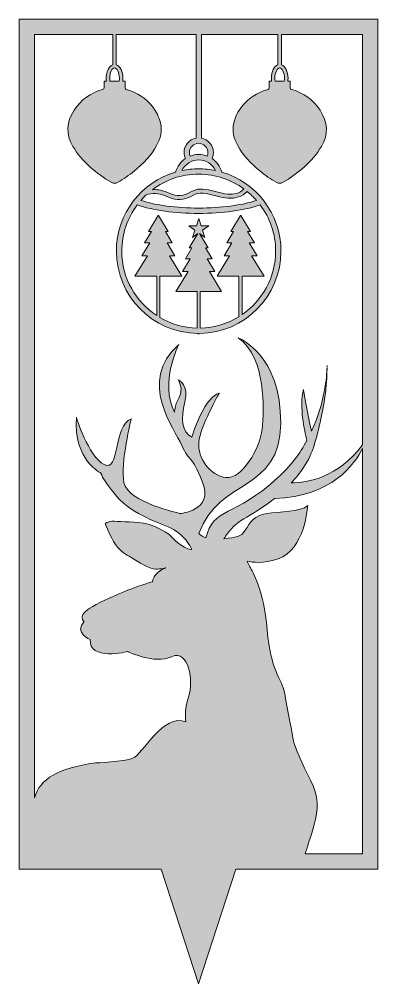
# Model space of a CAD drawing. Header units: centimetres. Extents: x 4.5 to 9.5, y -16.8 to -3.2.
import ezdxf

# ---------------------------------------------------------------- set-up
doc = ezdxf.new("R2010")
doc.units = ezdxf.units.CM
doc.header["$MEASUREMENT"] = 0
doc.layers.add('Layer 1', color=7, linetype='Continuous')

# ---------------------------------------------------------------- blocks, each defined once
blk = doc.blocks.new('block 2')
at = {"layer": 'Layer 1', "true_color": 0x71291b}
h = blk.add_hatch(color=26, dxfattribs=at)
h.dxf.hatch_style = 2
h.paths.add_polyline_path([(8.151, -3.235), (8.101, -3.235), (7.026, -3.235), (6.95, -3.235), (5.83, -3.235), (5.781, -3.235), (4.467, -3.235), (4.467, -15.169), (6.461, -15.169), (6.985, -16.78), (7.509, -15.169), (9.503, -15.169), (9.503, -3.235)])
edge = h.paths.add_edge_path()
edge.add_spline(control_points=[(8.194, -4.064), (8.194, -4.078), (8.193, -4.092), (8.191, -4.106), (8.191, -4.106), (8.062, -4.106), (8.062, -4.106), (8.059, -4.092), (8.058, -4.078), (8.058, -4.064), (8.058, -3.98), (8.094, -3.918), (8.126, -3.918), (8.158, -3.918), (8.194, -3.98), (8.194, -4.064)], knot_values=[0, 0, 0, 0, 1, 1, 1, 2, 2, 2, 3, 3, 3, 4, 4, 4, 5, 5, 5, 5], degree=3, periodic=1)
edge = h.paths.add_edge_path()
edge.add_spline(control_points=[(7.731, -6.555), (7.731, -6.555), (7.808, -6.555), (7.808, -6.555), (7.808, -6.555), (7.699, -6.375), (7.699, -6.375), (7.699, -6.375), (7.77, -6.375), (7.77, -6.375), (7.77, -6.375), (7.674, -6.216), (7.674, -6.216), (7.674, -6.216), (7.714, -6.216), (7.714, -6.216), (7.714, -6.216), (7.578, -5.991), (7.578, -5.991), (7.577, -5.989), (7.577, -5.989), (7.577, -5.989), (7.576, -5.989), (7.576, -5.989), (7.575, -5.991), (7.575, -5.991), (7.439, -6.216), (7.439, -6.216), (7.439, -6.216), (7.479, -6.216), (7.479, -6.216), (7.479, -6.216), (7.383, -6.375), (7.383, -6.375), (7.383, -6.375), (7.454, -6.375), (7.454, -6.375), (7.454, -6.375), (7.345, -6.555), (7.345, -6.555), (7.345, -6.555), (7.422, -6.555), (7.422, -6.555), (7.422, -6.555), (7.247, -6.844), (7.247, -6.844), (7.247, -6.844), (7.553, -6.844), (7.553, -6.844), (7.553, -6.844), (7.553, -7.412), (7.553, -7.412), (7.395, -7.51), (7.209, -7.568), (7.01, -7.572), (7.01, -7.572), (7.01, -7.056), (7.01, -7.056), (7.01, -7.056), (7.308, -7.056), (7.308, -7.056), (7.308, -7.056), (7.138, -6.776), (7.138, -6.776), (7.138, -6.776), (7.213, -6.776), (7.213, -6.776), (7.213, -6.776), (7.107, -6.601), (7.107, -6.601), (7.107, -6.601), (7.176, -6.601), (7.176, -6.601), (7.176, -6.601), (7.082, -6.446), (7.082, -6.446), (7.082, -6.446), (7.121, -6.446), (7.121, -6.446), (7.121, -6.446), (6.999, -6.244), (6.999, -6.244), (6.999, -6.244), (7.075, -6.299), (7.075, -6.299), (7.075, -6.299), (7.041, -6.197), (7.041, -6.197), (7.041, -6.197), (7.128, -6.134), (7.128, -6.134), (7.128, -6.134), (7.021, -6.134), (7.021, -6.134), (7.021, -6.134), (6.988, -6.032), (6.988, -6.032), (6.988, -6.032), (6.955, -6.134), (6.955, -6.134), (6.955, -6.134), (6.848, -6.134), (6.848, -6.134), (6.848, -6.134), (6.934, -6.197), (6.934, -6.197), (6.934, -6.197), (6.901, -6.299), (6.901, -6.299), (6.901, -6.299), (6.977, -6.243), (6.977, -6.243), (6.977, -6.243), (6.854, -6.446), (6.854, -6.446), (6.854, -6.446), (6.893, -6.446), (6.893, -6.446), (6.893, -6.446), (6.8, -6.601), (6.8, -6.601), (6.8, -6.601), (6.869, -6.601), (6.869, -6.601), (6.869, -6.601), (6.762, -6.776), (6.762, -6.776), (6.762, -6.776), (6.838, -6.776), (6.838, -6.776), (6.838, -6.776), (6.667, -7.056), (6.667, -7.056), (6.667, -7.056), (6.966, -7.056), (6.966, -7.056), (6.966, -7.056), (6.966, -7.572), (6.966, -7.572), (6.776, -7.568), (6.598, -7.515), (6.444, -7.425), (6.444, -7.425), (6.444, -6.844), (6.444, -6.844), (6.444, -6.844), (6.751, -6.844), (6.751, -6.844), (6.751, -6.844), (6.576, -6.555), (6.576, -6.555), (6.576, -6.555), (6.653, -6.555), (6.653, -6.555), (6.653, -6.555), (6.544, -6.375), (6.544, -6.375), (6.544, -6.375), (6.615, -6.375), (6.615, -6.375), (6.615, -6.375), (6.519, -6.216), (6.519, -6.216), (6.519, -6.216), (6.559, -6.216), (6.559, -6.216), (6.559, -6.216), (6.422, -5.991), (6.422, -5.991), (6.422, -5.989), (6.422, -5.989), (6.421, -5.989), (6.421, -5.989), (6.421, -5.989), (6.42, -5.991), (6.42, -5.991), (6.284, -6.216), (6.284, -6.216), (6.284, -6.216), (6.324, -6.216), (6.324, -6.216), (6.324, -6.216), (6.228, -6.375), (6.228, -6.375), (6.228, -6.375), (6.299, -6.375), (6.299, -6.375), (6.299, -6.375), (6.189, -6.555), (6.189, -6.555), (6.189, -6.555), (6.267, -6.555), (6.267, -6.555), (6.267, -6.555), (6.092, -6.844), (6.092, -6.844), (6.092, -6.844), (6.398, -6.844), (6.398, -6.844), (6.398, -6.844), (6.398, -7.397), (6.398, -7.397), (6.103, -7.203), (5.907, -6.87), (5.907, -6.491), (5.907, -6.247), (5.988, -6.023), (6.124, -5.842), (6.342, -5.918), (6.654, -5.962), (6.988, -5.962), (7.322, -5.962), (7.634, -5.918), (7.851, -5.842), (7.988, -6.023), (8.069, -6.247), (8.069, -6.491), (8.069, -6.86), (7.883, -7.187), (7.599, -7.382), (7.599, -7.382), (7.599, -6.844), (7.599, -6.844), (7.599, -6.844), (7.906, -6.844), (7.906, -6.844), (7.906, -6.844), (7.731, -6.555), (7.731, -6.555)], knot_values=[0, 0, 0, 0, 1, 1, 1, 2, 2, 2, 3, 3, 3, 4, 4, 4, 5, 5, 5, 6, 6, 6, 7, 7, 7, 8, 8, 8, 9, 9, 9, 10, 10, 10, 11, 11, 11, 12, 12, 12, 13, 13, 13, 14, 14, 14, 15, 15, 15, 16, 16, 16, 17, 17, 17, 18, 18, 18, 19, 19, 19, 20, 20, 20, 21, 21, 21, 22, 22, 22, 23, 23, 23, 24, 24, 24, 25, 25, 25, 26, 26, 26, 27, 27, 27, 28, 28, 28, 29, 29, 29, 30, 30, 30, 31, 31, 31, 32, 32, 32, 33, 33, 33, 34, 34, 34, 35, 35, 35, 36, 36, 36, 37, 37, 37, 38, 38, 38, 39, 39, 39, 40, 40, 40, 41, 41, 41, 42, 42, 42, 43, 43, 43, 44, 44, 44, 45, 45, 45, 46, 46, 46, 47, 47, 47, 48, 48, 48, 49, 49, 49, 50, 50, 50, 51, 51, 51, 52, 52, 52, 53, 53, 53, 54, 54, 54, 55, 55, 55, 56, 56, 56, 57, 57, 57, 58, 58, 58, 59, 59, 59, 60, 60, 60, 61, 61, 61, 62, 62, 62, 63, 63, 63, 64, 64, 64, 65, 65, 65, 66, 66, 66, 67, 67, 67, 68, 68, 68, 69, 69, 69, 70, 70, 70, 71, 71, 71, 72, 72, 72, 73, 73, 73, 74, 74, 74, 75, 75, 75, 76, 76, 76, 76], degree=3, periodic=1)
edge = h.paths.add_edge_path()
edge.add_spline(control_points=[(6.988, -5.886), (6.675, -5.886), (6.383, -5.848), (6.175, -5.779), (6.199, -5.752), (6.225, -5.726), (6.251, -5.701), (6.335, -5.674), (6.426, -5.679), (6.508, -5.712), (6.555, -5.729), (6.6, -5.753), (6.65, -5.762), (6.7, -5.771), (6.752, -5.767), (6.801, -5.754), (6.85, -5.74), (6.892, -5.715), (6.936, -5.693), (6.985, -5.669), (7.039, -5.674), (7.092, -5.682), (7.197, -5.7), (7.297, -5.74), (7.404, -5.747), (7.501, -5.754), (7.602, -5.727), (7.667, -5.652), (7.715, -5.691), (7.76, -5.733), (7.8, -5.779), (7.592, -5.848), (7.3, -5.886), (6.988, -5.886)], knot_values=[0, 0, 0, 0, 1, 1, 1, 2, 2, 2, 3, 3, 3, 4, 4, 4, 5, 5, 5, 6, 6, 6, 7, 7, 7, 8, 8, 8, 9, 9, 9, 10, 10, 10, 11, 11, 11, 11], degree=3, periodic=1)
edge = h.paths.add_edge_path()
edge.add_spline(control_points=[(7.396, -5.69), (7.29, -5.682), (7.19, -5.639), (7.085, -5.625), (7.034, -5.617), (6.982, -5.614), (6.933, -5.633), (6.887, -5.651), (6.846, -5.68), (6.799, -5.695), (6.753, -5.71), (6.703, -5.716), (6.655, -5.705), (6.607, -5.695), (6.563, -5.672), (6.517, -5.654), (6.459, -5.633), (6.398, -5.624), (6.338, -5.628), (6.519, -5.491), (6.744, -5.41), (6.988, -5.41), (7.225, -5.41), (7.445, -5.487), (7.623, -5.618), (7.568, -5.682), (7.476, -5.697), (7.396, -5.69)], knot_values=[0, 0, 0, 0, 1, 1, 1, 2, 2, 2, 3, 3, 3, 4, 4, 4, 5, 5, 5, 6, 6, 6, 7, 7, 7, 8, 8, 8, 9, 9, 9, 9], degree=3, periodic=1)
edge = h.paths.add_edge_path()
edge.add_spline(control_points=[(6.988, -5.335), (6.907, -5.335), (6.829, -5.343), (6.753, -5.359), (6.795, -5.27), (6.886, -5.209), (6.988, -5.209), (7.09, -5.209), (7.181, -5.27), (7.223, -5.359), (7.147, -5.343), (7.068, -5.335), (6.988, -5.335)], knot_values=[0, 0, 0, 0, 1, 1, 1, 2, 2, 2, 3, 3, 3, 4, 4, 4, 4], degree=3, periodic=1)
edge = h.paths.add_edge_path()
edge.add_spline(control_points=[(7.108, -5.157), (7.071, -5.142), (7.03, -5.134), (6.988, -5.134), (6.946, -5.134), (6.905, -5.142), (6.868, -5.157), (6.861, -5.141), (6.857, -5.124), (6.857, -5.107), (6.857, -5.035), (6.916, -4.977), (6.988, -4.977), (7.06, -4.977), (7.118, -5.035), (7.118, -5.107), (7.118, -5.124), (7.114, -5.141), (7.108, -5.157)], knot_values=[0, 0, 0, 0, 1, 1, 1, 2, 2, 2, 3, 3, 3, 4, 4, 4, 5, 5, 5, 6, 6, 6, 6], degree=3, periodic=1)
edge = h.paths.add_edge_path()
edge.add_spline(control_points=[(5.874, -4.064), (5.874, -4.078), (5.872, -4.092), (5.87, -4.106), (5.87, -4.106), (5.741, -4.106), (5.741, -4.106), (5.739, -4.092), (5.737, -4.078), (5.737, -4.064), (5.737, -3.98), (5.773, -3.918), (5.805, -3.918), (5.838, -3.918), (5.874, -3.98), (5.874, -4.064)], knot_values=[0, 0, 0, 0, 1, 1, 1, 2, 2, 2, 3, 3, 3, 4, 4, 4, 5, 5, 5, 5], degree=3, periodic=1)
edge = h.paths.add_edge_path()
edge.add_spline(control_points=[(9.289, -14.955), (9.289, -14.955), (8.485, -14.955), (8.485, -14.955), (8.509, -14.881), (8.56, -14.721), (8.607, -14.557), (8.671, -14.333), (8.675, -14.137), (8.559, -13.92), (8.443, -13.704), (8.337, -13.445), (8.321, -13.368), (8.305, -13.29), (8.239, -12.943), (8.196, -12.708), (8.153, -12.473), (7.995, -12.387), (7.95, -11.81), (7.905, -11.234), (7.742, -10.992), (7.706, -10.925), (7.695, -10.904), (7.685, -10.877), (7.668, -10.845), (7.754, -10.863), (7.883, -10.884), (8.105, -10.811), (8.482, -10.689), (8.519, -10.064), (8.519, -10.064), (8.417, -10.157), (8.124, -10.149), (7.945, -10.176), (7.766, -10.203), (7.71, -10.301), (7.643, -10.411), (7.582, -10.512), (7.511, -10.508), (7.342, -10.532), (7.357, -10.507), (7.374, -10.482), (7.393, -10.456), (7.51, -10.302), (7.647, -10.234), (7.738, -10.183), (7.753, -10.174), (7.889, -10.095), (8.051, -9.965), (8.863, -9.937), (9.182, -9.483), (9.289, -9.262), (9.289, -9.262), (9.289, -14.955), (9.289, -14.955)], knot_values=[0, 0, 0, 0, 1, 1, 1, 2, 2, 2, 3, 3, 3, 4, 4, 4, 5, 5, 5, 6, 6, 6, 7, 7, 7, 8, 8, 8, 9, 9, 9, 10, 10, 10, 11, 11, 11, 12, 12, 12, 13, 13, 13, 14, 14, 14, 15, 15, 15, 16, 16, 16, 17, 17, 17, 18, 18, 18, 18], degree=3, periodic=1)
edge = h.paths.add_edge_path()
edge.add_spline(control_points=[(9.289, -9.212), (8.946, -9.674), (8.516, -9.745), (8.289, -9.746), (8.351, -9.68), (8.411, -9.607), (8.462, -9.529), (8.596, -9.325), (8.638, -9.141), (8.706, -8.845), (8.771, -8.561), (8.789, -8.313), (8.791, -8.131), (8.787, -8.244), (8.762, -8.617), (8.574, -9.022), (8.511, -8.764), (8.459, -8.436), (8.459, -8.436), (8.4, -8.68), (8.473, -9.012), (8.509, -9.151), (8.411, -9.33), (8.279, -9.51), (8.102, -9.672), (7.494, -10.23), (7.184, -10.092), (7.09, -10.52), (7.024, -10.495), (6.991, -10.459), (6.991, -10.459), (7.275, -9.663), (8.134, -9.887), (8.14, -8.91), (8.145, -7.948), (7.56, -7.715), (7.542, -7.708), (7.942, -7.997), (7.905, -8.718), (7.878, -8.99), (7.851, -9.262), (7.594, -9.698), (7.371, -9.672), (7.149, -9.646), (6.969, -9.393), (6.989, -9.175), (7.009, -8.957), (7.277, -8.484), (7.277, -8.484), (7.277, -8.484), (7.177, -8.512), (7.073, -8.68), (6.969, -8.849), (6.891, -9.103), (6.891, -9.103), (6.748, -9.027), (6.735, -8.849), (6.795, -8.61), (6.853, -8.377), (6.709, -8.304), (6.702, -8.3), (6.707, -8.308), (6.778, -8.425), (6.712, -8.547), (6.644, -8.672), (6.649, -8.755), (6.649, -8.755), (6.433, -8.346), (6.708, -7.803), (6.708, -7.803), (6.119, -8.328), (6.648, -8.981), (6.752, -9.221), (6.856, -9.461), (6.876, -9.325), (7.041, -9.734), (7.205, -10.142), (6.724, -10.176), (6.724, -10.176), (6.724, -10.176), (5.989, -10.016), (5.937, -9.744), (5.885, -9.472), (6.041, -8.845), (6.041, -8.845), (5.783, -8.943), (5.883, -9.606), (5.659, -9.489), (5.434, -9.373), (5.27, -8.824), (5.27, -8.824), (5.222, -9.43), (5.618, -9.61), (5.618, -9.61), (5.618, -9.61), (5.6, -9.655), (5.835, -9.933), (6.07, -10.211), (6.448, -10.299), (6.636, -10.401), (6.78, -10.479), (6.86, -10.62), (6.89, -10.682), (6.887, -10.682), (6.884, -10.682), (6.88, -10.682), (6.764, -10.674), (6.603, -10.504), (6.592, -10.488), (6.581, -10.472), (6.489, -10.407), (6.336, -10.345), (6.182, -10.284), (5.962, -10.3), (5.844, -10.287), (5.727, -10.273), (5.675, -10.318), (5.675, -10.318), (5.675, -10.318), (5.72, -10.447), (5.79, -10.57), (5.859, -10.693), (5.948, -10.737), (6.009, -10.777), (6.068, -10.817), (6.267, -10.938), (6.35, -10.953), (6.429, -10.967), (6.517, -10.941), (6.525, -10.938), (6.342, -11.012), (6.338, -11.134), (6.338, -11.134), (6.123, -11.188), (5.571, -11.42), (5.429, -11.525), (5.287, -11.629), (5.378, -11.69), (5.378, -11.69), (5.229, -11.856), (5.464, -11.947), (5.464, -11.947), (5.437, -12.251), (5.992, -12.115), (5.992, -12.115), (5.992, -12.115), (6.364, -12.299), (6.607, -12.187), (6.85, -12.075), (6.918, -12.54), (6.848, -12.742), (6.778, -12.945), (6.807, -13.103), (6.807, -13.103), (6.5, -12.967), (6.187, -13.568), (6.064, -13.613), (5.942, -13.659), (5.536, -13.68), (5.536, -13.68), (5.017, -13.749), (4.755, -13.901), (4.681, -14.169), (4.681, -14.169), (4.681, -3.449), (4.681, -3.449), (4.681, -3.449), (5.781, -3.449), (5.781, -3.449), (5.781, -3.449), (5.781, -3.873), (5.781, -3.873), (5.727, -3.892), (5.688, -3.968), (5.688, -4.064), (5.688, -4.078), (5.689, -4.092), (5.691, -4.106), (5.691, -4.106), (5.658, -4.106), (5.658, -4.106), (5.658, -4.109), (5.658, -4.113), (5.658, -4.118), (5.659, -4.143), (5.657, -4.168), (5.658, -4.193), (5.659, -4.21), (5.654, -4.217), (5.637, -4.222), (5.467, -4.267), (5.335, -4.366), (5.238, -4.513), (5.129, -4.678), (5.117, -4.848), (5.22, -5.021), (5.35, -5.238), (5.547, -5.402), (5.765, -5.527), (5.794, -5.544), (5.82, -5.542), (5.848, -5.526), (5.932, -5.48), (6.01, -5.425), (6.084, -5.364), (6.207, -5.263), (6.319, -5.15), (6.396, -5.008), (6.45, -4.908), (6.479, -4.803), (6.451, -4.689), (6.431, -4.605), (6.391, -4.53), (6.338, -4.462), (6.246, -4.343), (6.127, -4.263), (5.981, -4.224), (5.959, -4.218), (5.95, -4.209), (5.953, -4.187), (5.955, -4.164), (5.952, -4.141), (5.953, -4.119), (5.954, -4.114), (5.953, -4.109), (5.953, -4.106), (5.953, -4.106), (5.92, -4.106), (5.92, -4.106), (5.922, -4.092), (5.923, -4.078), (5.923, -4.064), (5.923, -3.968), (5.883, -3.892), (5.83, -3.873), (5.83, -3.873), (5.83, -3.449), (5.83, -3.449), (5.83, -3.449), (6.95, -3.449), (6.95, -3.449), (6.95, -3.449), (6.95, -4.905), (6.95, -4.905), (6.854, -4.923), (6.782, -5.006), (6.782, -5.107), (6.782, -5.136), (6.788, -5.165), (6.8, -5.192), (6.735, -5.236), (6.686, -5.302), (6.664, -5.381), (6.184, -5.521), (5.831, -5.966), (5.831, -6.491), (5.831, -7.124), (6.342, -7.64), (6.974, -7.647), (6.977, -7.651), (6.982, -7.653), (6.988, -7.653), (6.993, -7.653), (6.998, -7.651), (7.002, -7.647), (7.633, -7.64), (8.144, -7.124), (8.144, -6.491), (8.144, -5.966), (7.792, -5.521), (7.311, -5.381), (7.29, -5.302), (7.241, -5.236), (7.175, -5.192), (7.187, -5.165), (7.194, -5.136), (7.194, -5.107), (7.194, -5.006), (7.121, -4.923), (7.026, -4.905), (7.026, -4.905), (7.026, -3.449), (7.026, -3.449), (7.026, -3.449), (8.101, -3.449), (8.101, -3.449), (8.101, -3.449), (8.101, -3.873), (8.101, -3.873), (8.048, -3.892), (8.009, -3.968), (8.009, -4.064), (8.009, -4.078), (8.01, -4.092), (8.012, -4.106), (8.012, -4.106), (7.979, -4.106), (7.979, -4.106), (7.978, -4.109), (7.978, -4.114), (7.978, -4.119), (7.98, -4.141), (7.977, -4.164), (7.979, -4.187), (7.981, -4.209), (7.972, -4.218), (7.951, -4.224), (7.805, -4.263), (7.686, -4.343), (7.593, -4.462), (7.541, -4.53), (7.501, -4.605), (7.481, -4.689), (7.453, -4.803), (7.482, -4.908), (7.536, -5.008), (7.612, -5.15), (7.724, -5.263), (7.847, -5.364), (7.921, -5.425), (7.999, -5.48), (8.084, -5.526), (8.112, -5.542), (8.138, -5.544), (8.167, -5.527), (8.384, -5.402), (8.582, -5.238), (8.712, -5.021), (8.815, -4.848), (8.802, -4.678), (8.693, -4.513), (8.597, -4.366), (8.465, -4.267), (8.295, -4.222), (8.278, -4.217), (8.272, -4.21), (8.273, -4.193), (8.274, -4.168), (8.272, -4.143), (8.274, -4.118), (8.274, -4.113), (8.274, -4.109), (8.273, -4.106), (8.273, -4.106), (8.241, -4.106), (8.241, -4.106), (8.242, -4.092), (8.243, -4.078), (8.243, -4.064), (8.243, -3.968), (8.204, -3.892), (8.151, -3.873), (8.151, -3.873), (8.151, -3.449), (8.151, -3.449), (8.151, -3.449), (9.289, -3.449), (9.289, -3.449), (9.289, -3.449), (9.289, -9.212), (9.289, -9.212)], knot_values=[0, 0, 0, 0, 1, 1, 1, 2, 2, 2, 3, 3, 3, 4, 4, 4, 5, 5, 5, 6, 6, 6, 7, 7, 7, 8, 8, 8, 9, 9, 9, 10, 10, 10, 11, 11, 11, 12, 12, 12, 13, 13, 13, 14, 14, 14, 15, 15, 15, 16, 16, 16, 17, 17, 17, 18, 18, 18, 19, 19, 19, 20, 20, 20, 21, 21, 21, 22, 22, 22, 23, 23, 23, 24, 24, 24, 25, 25, 25, 26, 26, 26, 27, 27, 27, 28, 28, 28, 29, 29, 29, 30, 30, 30, 31, 31, 31, 32, 32, 32, 33, 33, 33, 34, 34, 34, 35, 35, 35, 36, 36, 36, 37, 37, 37, 38, 38, 38, 39, 39, 39, 40, 40, 40, 41, 41, 41, 42, 42, 42, 43, 43, 43, 44, 44, 44, 45, 45, 45, 46, 46, 46, 47, 47, 47, 48, 48, 48, 49, 49, 49, 50, 50, 50, 51, 51, 51, 52, 52, 52, 53, 53, 53, 54, 54, 54, 55, 55, 55, 56, 56, 56, 57, 57, 57, 58, 58, 58, 59, 59, 59, 60, 60, 60, 61, 61, 61, 62, 62, 62, 63, 63, 63, 64, 64, 64, 65, 65, 65, 66, 66, 66, 67, 67, 67, 68, 68, 68, 69, 69, 69, 70, 70, 70, 71, 71, 71, 72, 72, 72, 73, 73, 73, 74, 74, 74, 75, 75, 75, 76, 76, 76, 77, 77, 77, 78, 78, 78, 79, 79, 79, 80, 80, 80, 81, 81, 81, 82, 82, 82, 83, 83, 83, 84, 84, 84, 85, 85, 85, 86, 86, 86, 87, 87, 87, 88, 88, 88, 89, 89, 89, 90, 90, 90, 91, 91, 91, 92, 92, 92, 93, 93, 93, 94, 94, 94, 95, 95, 95, 96, 96, 96, 97, 97, 97, 98, 98, 98, 99, 99, 99, 100, 100, 100, 101, 101, 101, 102, 102, 102, 103, 103, 103, 104, 104, 104, 105, 105, 105, 106, 106, 106, 107, 107, 107, 108, 108, 108, 109, 109, 109, 110, 110, 110, 111, 111, 111, 112, 112, 112, 113, 113, 113, 114, 114, 114, 115, 115, 115, 116, 116, 116, 117, 117, 117, 118, 118, 118, 119, 119, 119, 120, 120, 120, 120], degree=3, periodic=1)
h = blk.add_hatch(color=26, dxfattribs=at)
h.dxf.hatch_style = 2
edge = h.paths.add_edge_path()
edge.add_spline(control_points=[(8.791, -8.097), (8.791, -8.105), (8.791, -8.113), (8.791, -8.121), (8.792, -8.105), (8.791, -8.097), (8.791, -8.097)], knot_values=[0, 0, 0, 0, 1, 1, 1, 2, 2, 2, 2], degree=3, periodic=1)
at = {"layer": 'Layer 1', "lineweight": 0}
blk.add_lwpolyline([(8.151, -3.235), (8.101, -3.235), (7.026, -3.235), (6.95, -3.235), (5.83, -3.235), (5.781, -3.235), (4.467, -3.235), (4.467, -15.169), (6.461, -15.169), (6.985, -16.78), (7.509, -15.169), (9.503, -15.169), (9.503, -3.235), (8.151, -3.235)], dxfattribs=at)
for points, knots in [([(9.289, -9.212), (8.946, -9.674), (8.516, -9.745), (8.289, -9.746), (8.351, -9.68), (8.411, -9.607), (8.462, -9.529), (8.596, -9.325), (8.638, -9.141), (8.706, -8.845), (8.771, -8.561), (8.789, -8.313), (8.791, -8.131), (8.787, -8.244), (8.762, -8.617), (8.574, -9.022), (8.511, -8.764), (8.459, -8.436), (8.459, -8.436), (8.4, -8.68), (8.473, -9.012), (8.509, -9.151), (8.411, -9.33), (8.279, -9.51), (8.102, -9.672), (7.494, -10.23), (7.184, -10.092), (7.09, -10.52), (7.024, -10.495), (6.991, -10.459), (6.991, -10.459), (7.275, -9.663), (8.134, -9.887), (8.14, -8.91), (8.145, -7.948), (7.56, -7.715), (7.542, -7.708), (7.942, -7.997), (7.905, -8.718), (7.878, -8.99), (7.851, -9.262), (7.594, -9.698), (7.371, -9.672), (7.149, -9.646), (6.969, -9.393), (6.989, -9.175), (7.009, -8.957), (7.277, -8.484), (7.277, -8.484), (7.277, -8.484), (7.177, -8.512), (7.073, -8.68), (6.969, -8.849), (6.891, -9.103), (6.891, -9.103), (6.748, -9.027), (6.735, -8.849), (6.795, -8.61), (6.853, -8.377), (6.709, -8.304), (6.702, -8.3), (6.707, -8.308), (6.778, -8.425), (6.712, -8.547), (6.644, -8.672), (6.649, -8.755), (6.649, -8.755), (6.433, -8.346), (6.708, -7.803), (6.708, -7.803), (6.119, -8.328), (6.648, -8.981), (6.752, -9.221), (6.856, -9.461), (6.876, -9.325), (7.041, -9.734), (7.205, -10.142), (6.724, -10.176), (6.724, -10.176), (6.724, -10.176), (5.989, -10.016), (5.937, -9.744), (5.885, -9.472), (6.041, -8.845), (6.041, -8.845), (5.783, -8.943), (5.883, -9.606), (5.659, -9.489), (5.434, -9.373), (5.27, -8.824), (5.27, -8.824), (5.222, -9.43), (5.618, -9.61), (5.618, -9.61), (5.618, -9.61), (5.6, -9.655), (5.835, -9.933), (6.07, -10.211), (6.448, -10.299), (6.636, -10.401), (6.78, -10.479), (6.86, -10.62), (6.89, -10.682), (6.887, -10.682), (6.884, -10.682), (6.88, -10.682), (6.764, -10.674), (6.603, -10.504), (6.592, -10.488), (6.581, -10.472), (6.489, -10.407), (6.336, -10.345), (6.182, -10.284), (5.962, -10.3), (5.844, -10.287), (5.727, -10.273), (5.675, -10.318), (5.675, -10.318), (5.675, -10.318), (5.72, -10.447), (5.79, -10.57), (5.859, -10.693), (5.948, -10.737), (6.009, -10.777), (6.068, -10.817), (6.267, -10.938), (6.35, -10.953), (6.429, -10.967), (6.517, -10.941), (6.525, -10.938), (6.342, -11.012), (6.338, -11.134), (6.338, -11.134), (6.123, -11.188), (5.571, -11.42), (5.429, -11.525), (5.287, -11.629), (5.378, -11.69), (5.378, -11.69), (5.229, -11.856), (5.464, -11.947), (5.464, -11.947), (5.437, -12.251), (5.992, -12.115), (5.992, -12.115), (5.992, -12.115), (6.364, -12.299), (6.607, -12.187), (6.85, -12.075), (6.918, -12.54), (6.848, -12.742), (6.778, -12.945), (6.807, -13.103), (6.807, -13.103), (6.5, -12.967), (6.187, -13.568), (6.064, -13.613), (5.942, -13.659), (5.536, -13.68), (5.536, -13.68), (5.017, -13.749), (4.755, -13.901), (4.681, -14.169), (4.681, -14.169), (4.681, -3.449), (4.681, -3.449), (4.681, -3.449), (5.781, -3.449), (5.781, -3.449), (5.781, -3.449), (5.781, -3.873), (5.781, -3.873), (5.727, -3.892), (5.688, -3.968), (5.688, -4.064), (5.688, -4.078), (5.689, -4.092), (5.691, -4.106), (5.691, -4.106), (5.658, -4.106), (5.658, -4.106), (5.658, -4.109), (5.658, -4.113), (5.658, -4.118), (5.659, -4.143), (5.657, -4.168), (5.658, -4.193), (5.659, -4.21), (5.654, -4.217), (5.637, -4.222), (5.467, -4.267), (5.335, -4.366), (5.238, -4.513), (5.129, -4.678), (5.117, -4.848), (5.22, -5.021), (5.35, -5.238), (5.547, -5.402), (5.765, -5.527), (5.794, -5.544), (5.82, -5.542), (5.848, -5.526), (5.932, -5.48), (6.01, -5.425), (6.084, -5.364), (6.207, -5.263), (6.319, -5.15), (6.396, -5.008), (6.45, -4.908), (6.479, -4.803), (6.451, -4.689), (6.431, -4.605), (6.391, -4.53), (6.338, -4.462), (6.246, -4.343), (6.127, -4.263), (5.981, -4.224), (5.959, -4.218), (5.95, -4.209), (5.953, -4.187), (5.955, -4.164), (5.952, -4.141), (5.953, -4.119), (5.954, -4.114), (5.953, -4.109), (5.953, -4.106), (5.953, -4.106), (5.92, -4.106), (5.92, -4.106), (5.922, -4.092), (5.923, -4.078), (5.923, -4.064), (5.923, -3.968), (5.883, -3.892), (5.83, -3.873), (5.83, -3.873), (5.83, -3.449), (5.83, -3.449), (5.83, -3.449), (6.95, -3.449), (6.95, -3.449), (6.95, -3.449), (6.95, -4.905), (6.95, -4.905), (6.854, -4.923), (6.782, -5.006), (6.782, -5.107), (6.782, -5.136), (6.788, -5.165), (6.8, -5.192), (6.735, -5.236), (6.686, -5.302), (6.664, -5.381), (6.184, -5.521), (5.831, -5.966), (5.831, -6.491), (5.831, -7.124), (6.342, -7.64), (6.974, -7.647), (6.977, -7.651), (6.982, -7.653), (6.988, -7.653), (6.993, -7.653), (6.998, -7.651), (7.002, -7.647), (7.633, -7.64), (8.144, -7.124), (8.144, -6.491), (8.144, -5.966), (7.792, -5.521), (7.311, -5.381), (7.29, -5.302), (7.241, -5.236), (7.175, -5.192), (7.187, -5.165), (7.194, -5.136), (7.194, -5.107), (7.194, -5.006), (7.121, -4.923), (7.026, -4.905), (7.026, -4.905), (7.026, -3.449), (7.026, -3.449), (7.026, -3.449), (8.101, -3.449), (8.101, -3.449), (8.101, -3.449), (8.101, -3.873), (8.101, -3.873), (8.048, -3.892), (8.009, -3.968), (8.009, -4.064), (8.009, -4.078), (8.01, -4.092), (8.012, -4.106), (8.012, -4.106), (7.979, -4.106), (7.979, -4.106), (7.978, -4.109), (7.978, -4.114), (7.978, -4.119), (7.98, -4.141), (7.977, -4.164), (7.979, -4.187), (7.981, -4.209), (7.972, -4.218), (7.951, -4.224), (7.805, -4.263), (7.686, -4.343), (7.593, -4.462), (7.541, -4.53), (7.501, -4.605), (7.481, -4.689), (7.453, -4.803), (7.482, -4.908), (7.536, -5.008), (7.612, -5.15), (7.724, -5.263), (7.847, -5.364), (7.921, -5.425), (7.999, -5.48), (8.084, -5.526), (8.112, -5.542), (8.138, -5.544), (8.167, -5.527), (8.384, -5.402), (8.582, -5.238), (8.712, -5.021), (8.815, -4.848), (8.802, -4.678), (8.693, -4.513), (8.597, -4.366), (8.465, -4.267), (8.295, -4.222), (8.278, -4.217), (8.272, -4.21), (8.273, -4.193), (8.274, -4.168), (8.272, -4.143), (8.274, -4.118), (8.274, -4.113), (8.274, -4.109), (8.273, -4.106), (8.273, -4.106), (8.241, -4.106), (8.241, -4.106), (8.242, -4.092), (8.243, -4.078), (8.243, -4.064), (8.243, -3.968), (8.204, -3.892), (8.151, -3.873), (8.151, -3.873), (8.151, -3.449), (8.151, -3.449), (8.151, -3.449), (9.289, -3.449), (9.289, -3.449), (9.289, -3.449), (9.289, -9.212), (9.289, -9.212)], [0, 0, 0, 0, 1, 1, 1, 2, 2, 2, 3, 3, 3, 4, 4, 4, 5, 5, 5, 6, 6, 6, 7, 7, 7, 8, 8, 8, 9, 9, 9, 10, 10, 10, 11, 11, 11, 12, 12, 12, 13, 13, 13, 14, 14, 14, 15, 15, 15, 16, 16, 16, 17, 17, 17, 18, 18, 18, 19, 19, 19, 20, 20, 20, 21, 21, 21, 22, 22, 22, 23, 23, 23, 24, 24, 24, 25, 25, 25, 26, 26, 26, 27, 27, 27, 28, 28, 28, 29, 29, 29, 30, 30, 30, 31, 31, 31, 32, 32, 32, 33, 33, 33, 34, 34, 34, 35, 35, 35, 36, 36, 36, 37, 37, 37, 38, 38, 38, 39, 39, 39, 40, 40, 40, 41, 41, 41, 42, 42, 42, 43, 43, 43, 44, 44, 44, 45, 45, 45, 46, 46, 46, 47, 47, 47, 48, 48, 48, 49, 49, 49, 50, 50, 50, 51, 51, 51, 52, 52, 52, 53, 53, 53, 54, 54, 54, 55, 55, 55, 56, 56, 56, 57, 57, 57, 58, 58, 58, 59, 59, 59, 60, 60, 60, 61, 61, 61, 62, 62, 62, 63, 63, 63, 64, 64, 64, 65, 65, 65, 66, 66, 66, 67, 67, 67, 68, 68, 68, 69, 69, 69, 70, 70, 70, 71, 71, 71, 72, 72, 72, 73, 73, 73, 74, 74, 74, 75, 75, 75, 76, 76, 76, 77, 77, 77, 78, 78, 78, 79, 79, 79, 80, 80, 80, 81, 81, 81, 82, 82, 82, 83, 83, 83, 84, 84, 84, 85, 85, 85, 86, 86, 86, 87, 87, 87, 88, 88, 88, 89, 89, 89, 90, 90, 90, 91, 91, 91, 92, 92, 92, 93, 93, 93, 94, 94, 94, 95, 95, 95, 96, 96, 96, 97, 97, 97, 98, 98, 98, 99, 99, 99, 100, 100, 100, 101, 101, 101, 102, 102, 102, 103, 103, 103, 104, 104, 104, 105, 105, 105, 106, 106, 106, 107, 107, 107, 108, 108, 108, 109, 109, 109, 110, 110, 110, 111, 111, 111, 112, 112, 112, 113, 113, 113, 114, 114, 114, 115, 115, 115, 116, 116, 116, 117, 117, 117, 118, 118, 118, 119, 119, 119, 120, 120, 120, 120]), ([(5.874, -4.064), (5.874, -4.078), (5.872, -4.092), (5.87, -4.106), (5.87, -4.106), (5.741, -4.106), (5.741, -4.106), (5.739, -4.092), (5.737, -4.078), (5.737, -4.064), (5.737, -3.98), (5.773, -3.918), (5.805, -3.918), (5.838, -3.918), (5.874, -3.98), (5.874, -4.064)], [0, 0, 0, 0, 1, 1, 1, 2, 2, 2, 3, 3, 3, 4, 4, 4, 5, 5, 5, 5]), ([(8.194, -4.064), (8.194, -4.078), (8.193, -4.092), (8.191, -4.106), (8.191, -4.106), (8.062, -4.106), (8.062, -4.106), (8.059, -4.092), (8.058, -4.078), (8.058, -4.064), (8.058, -3.98), (8.094, -3.918), (8.126, -3.918), (8.158, -3.918), (8.194, -3.98), (8.194, -4.064)], [0, 0, 0, 0, 1, 1, 1, 2, 2, 2, 3, 3, 3, 4, 4, 4, 5, 5, 5, 5]), ([(7.108, -5.157), (7.071, -5.142), (7.03, -5.134), (6.988, -5.134), (6.946, -5.134), (6.905, -5.142), (6.868, -5.157), (6.861, -5.141), (6.857, -5.124), (6.857, -5.107), (6.857, -5.035), (6.916, -4.977), (6.988, -4.977), (7.06, -4.977), (7.118, -5.035), (7.118, -5.107), (7.118, -5.124), (7.114, -5.141), (7.108, -5.157)], [0, 0, 0, 0, 1, 1, 1, 2, 2, 2, 3, 3, 3, 4, 4, 4, 5, 5, 5, 6, 6, 6, 6]), ([(6.988, -5.335), (6.907, -5.335), (6.829, -5.343), (6.753, -5.359), (6.795, -5.27), (6.886, -5.209), (6.988, -5.209), (7.09, -5.209), (7.181, -5.27), (7.223, -5.359), (7.147, -5.343), (7.068, -5.335), (6.988, -5.335)], [0, 0, 0, 0, 1, 1, 1, 2, 2, 2, 3, 3, 3, 4, 4, 4, 4]), ([(7.396, -5.69), (7.29, -5.682), (7.19, -5.639), (7.085, -5.625), (7.034, -5.617), (6.982, -5.614), (6.933, -5.633), (6.887, -5.651), (6.846, -5.68), (6.799, -5.695), (6.753, -5.71), (6.703, -5.716), (6.655, -5.705), (6.607, -5.695), (6.563, -5.672), (6.517, -5.654), (6.459, -5.633), (6.398, -5.624), (6.338, -5.628), (6.519, -5.491), (6.744, -5.41), (6.988, -5.41), (7.225, -5.41), (7.445, -5.487), (7.623, -5.618), (7.568, -5.682), (7.476, -5.697), (7.396, -5.69)], [0, 0, 0, 0, 1, 1, 1, 2, 2, 2, 3, 3, 3, 4, 4, 4, 5, 5, 5, 6, 6, 6, 7, 7, 7, 8, 8, 8, 9, 9, 9, 9]), ([(6.988, -5.886), (6.675, -5.886), (6.383, -5.848), (6.175, -5.779), (6.199, -5.752), (6.225, -5.726), (6.251, -5.701), (6.335, -5.674), (6.426, -5.679), (6.508, -5.712), (6.555, -5.729), (6.6, -5.753), (6.65, -5.762), (6.7, -5.771), (6.752, -5.767), (6.801, -5.754), (6.85, -5.74), (6.892, -5.715), (6.936, -5.693), (6.985, -5.669), (7.039, -5.674), (7.092, -5.682), (7.197, -5.7), (7.297, -5.74), (7.404, -5.747), (7.501, -5.754), (7.602, -5.727), (7.667, -5.652), (7.715, -5.691), (7.76, -5.733), (7.8, -5.779), (7.592, -5.848), (7.3, -5.886), (6.988, -5.886)], [0, 0, 0, 0, 1, 1, 1, 2, 2, 2, 3, 3, 3, 4, 4, 4, 5, 5, 5, 6, 6, 6, 7, 7, 7, 8, 8, 8, 9, 9, 9, 10, 10, 10, 11, 11, 11, 11]), ([(7.731, -6.555), (7.731, -6.555), (7.808, -6.555), (7.808, -6.555), (7.808, -6.555), (7.699, -6.375), (7.699, -6.375), (7.699, -6.375), (7.77, -6.375), (7.77, -6.375), (7.77, -6.375), (7.674, -6.216), (7.674, -6.216), (7.674, -6.216), (7.714, -6.216), (7.714, -6.216), (7.714, -6.216), (7.578, -5.991), (7.578, -5.991), (7.577, -5.989), (7.577, -5.989), (7.577, -5.989), (7.576, -5.989), (7.576, -5.989), (7.575, -5.991), (7.575, -5.991), (7.439, -6.216), (7.439, -6.216), (7.439, -6.216), (7.479, -6.216), (7.479, -6.216), (7.479, -6.216), (7.383, -6.375), (7.383, -6.375), (7.383, -6.375), (7.454, -6.375), (7.454, -6.375), (7.454, -6.375), (7.345, -6.555), (7.345, -6.555), (7.345, -6.555), (7.422, -6.555), (7.422, -6.555), (7.422, -6.555), (7.247, -6.844), (7.247, -6.844), (7.247, -6.844), (7.553, -6.844), (7.553, -6.844), (7.553, -6.844), (7.553, -7.412), (7.553, -7.412), (7.395, -7.51), (7.209, -7.568), (7.01, -7.572), (7.01, -7.572), (7.01, -7.056), (7.01, -7.056), (7.01, -7.056), (7.308, -7.056), (7.308, -7.056), (7.308, -7.056), (7.138, -6.776), (7.138, -6.776), (7.138, -6.776), (7.213, -6.776), (7.213, -6.776), (7.213, -6.776), (7.107, -6.601), (7.107, -6.601), (7.107, -6.601), (7.176, -6.601), (7.176, -6.601), (7.176, -6.601), (7.082, -6.446), (7.082, -6.446), (7.082, -6.446), (7.121, -6.446), (7.121, -6.446), (7.121, -6.446), (6.999, -6.244), (6.999, -6.244), (6.999, -6.244), (7.075, -6.299), (7.075, -6.299), (7.075, -6.299), (7.041, -6.197), (7.041, -6.197), (7.041, -6.197), (7.128, -6.134), (7.128, -6.134), (7.128, -6.134), (7.021, -6.134), (7.021, -6.134), (7.021, -6.134), (6.988, -6.032), (6.988, -6.032), (6.988, -6.032), (6.955, -6.134), (6.955, -6.134), (6.955, -6.134), (6.848, -6.134), (6.848, -6.134), (6.848, -6.134), (6.934, -6.197), (6.934, -6.197), (6.934, -6.197), (6.901, -6.299), (6.901, -6.299), (6.901, -6.299), (6.977, -6.243), (6.977, -6.243), (6.977, -6.243), (6.854, -6.446), (6.854, -6.446), (6.854, -6.446), (6.893, -6.446), (6.893, -6.446), (6.893, -6.446), (6.8, -6.601), (6.8, -6.601), (6.8, -6.601), (6.869, -6.601), (6.869, -6.601), (6.869, -6.601), (6.762, -6.776), (6.762, -6.776), (6.762, -6.776), (6.838, -6.776), (6.838, -6.776), (6.838, -6.776), (6.667, -7.056), (6.667, -7.056), (6.667, -7.056), (6.966, -7.056), (6.966, -7.056), (6.966, -7.056), (6.966, -7.572), (6.966, -7.572), (6.776, -7.568), (6.598, -7.515), (6.444, -7.425), (6.444, -7.425), (6.444, -6.844), (6.444, -6.844), (6.444, -6.844), (6.751, -6.844), (6.751, -6.844), (6.751, -6.844), (6.576, -6.555), (6.576, -6.555), (6.576, -6.555), (6.653, -6.555), (6.653, -6.555), (6.653, -6.555), (6.544, -6.375), (6.544, -6.375), (6.544, -6.375), (6.615, -6.375), (6.615, -6.375), (6.615, -6.375), (6.519, -6.216), (6.519, -6.216), (6.519, -6.216), (6.559, -6.216), (6.559, -6.216), (6.559, -6.216), (6.422, -5.991), (6.422, -5.991), (6.422, -5.989), (6.422, -5.989), (6.421, -5.989), (6.421, -5.989), (6.421, -5.989), (6.42, -5.991), (6.42, -5.991), (6.284, -6.216), (6.284, -6.216), (6.284, -6.216), (6.324, -6.216), (6.324, -6.216), (6.324, -6.216), (6.228, -6.375), (6.228, -6.375), (6.228, -6.375), (6.299, -6.375), (6.299, -6.375), (6.299, -6.375), (6.189, -6.555), (6.189, -6.555), (6.189, -6.555), (6.267, -6.555), (6.267, -6.555), (6.267, -6.555), (6.092, -6.844), (6.092, -6.844), (6.092, -6.844), (6.398, -6.844), (6.398, -6.844), (6.398, -6.844), (6.398, -7.397), (6.398, -7.397), (6.103, -7.203), (5.907, -6.87), (5.907, -6.491), (5.907, -6.247), (5.988, -6.023), (6.124, -5.842), (6.342, -5.918), (6.654, -5.962), (6.988, -5.962), (7.322, -5.962), (7.634, -5.918), (7.851, -5.842), (7.988, -6.023), (8.069, -6.247), (8.069, -6.491), (8.069, -6.86), (7.883, -7.187), (7.599, -7.382), (7.599, -7.382), (7.599, -6.844), (7.599, -6.844), (7.599, -6.844), (7.906, -6.844), (7.906, -6.844), (7.906, -6.844), (7.731, -6.555), (7.731, -6.555)], [0, 0, 0, 0, 1, 1, 1, 2, 2, 2, 3, 3, 3, 4, 4, 4, 5, 5, 5, 6, 6, 6, 7, 7, 7, 8, 8, 8, 9, 9, 9, 10, 10, 10, 11, 11, 11, 12, 12, 12, 13, 13, 13, 14, 14, 14, 15, 15, 15, 16, 16, 16, 17, 17, 17, 18, 18, 18, 19, 19, 19, 20, 20, 20, 21, 21, 21, 22, 22, 22, 23, 23, 23, 24, 24, 24, 25, 25, 25, 26, 26, 26, 27, 27, 27, 28, 28, 28, 29, 29, 29, 30, 30, 30, 31, 31, 31, 32, 32, 32, 33, 33, 33, 34, 34, 34, 35, 35, 35, 36, 36, 36, 37, 37, 37, 38, 38, 38, 39, 39, 39, 40, 40, 40, 41, 41, 41, 42, 42, 42, 43, 43, 43, 44, 44, 44, 45, 45, 45, 46, 46, 46, 47, 47, 47, 48, 48, 48, 49, 49, 49, 50, 50, 50, 51, 51, 51, 52, 52, 52, 53, 53, 53, 54, 54, 54, 55, 55, 55, 56, 56, 56, 57, 57, 57, 58, 58, 58, 59, 59, 59, 60, 60, 60, 61, 61, 61, 62, 62, 62, 63, 63, 63, 64, 64, 64, 65, 65, 65, 66, 66, 66, 67, 67, 67, 68, 68, 68, 69, 69, 69, 70, 70, 70, 71, 71, 71, 72, 72, 72, 73, 73, 73, 74, 74, 74, 75, 75, 75, 76, 76, 76, 76]), ([(8.791, -8.097), (8.791, -8.105), (8.791, -8.113), (8.791, -8.121), (8.792, -8.105), (8.791, -8.097), (8.791, -8.097)], [0, 0, 0, 0, 1, 1, 1, 2, 2, 2, 2]), ([(9.289, -14.955), (9.289, -14.955), (8.485, -14.955), (8.485, -14.955), (8.509, -14.881), (8.56, -14.721), (8.607, -14.557), (8.671, -14.333), (8.675, -14.137), (8.559, -13.92), (8.443, -13.704), (8.337, -13.445), (8.321, -13.368), (8.305, -13.29), (8.239, -12.943), (8.196, -12.708), (8.153, -12.473), (7.995, -12.387), (7.95, -11.81), (7.905, -11.234), (7.742, -10.992), (7.706, -10.925), (7.695, -10.904), (7.685, -10.877), (7.668, -10.845), (7.754, -10.863), (7.883, -10.884), (8.105, -10.811), (8.482, -10.689), (8.519, -10.064), (8.519, -10.064), (8.417, -10.157), (8.124, -10.149), (7.945, -10.176), (7.766, -10.203), (7.71, -10.301), (7.643, -10.411), (7.582, -10.512), (7.511, -10.508), (7.342, -10.532), (7.357, -10.507), (7.374, -10.482), (7.393, -10.456), (7.51, -10.302), (7.647, -10.234), (7.738, -10.183), (7.753, -10.174), (7.889, -10.095), (8.051, -9.965), (8.863, -9.937), (9.182, -9.483), (9.289, -9.262), (9.289, -9.262), (9.289, -14.955), (9.289, -14.955)], [0, 0, 0, 0, 1, 1, 1, 2, 2, 2, 3, 3, 3, 4, 4, 4, 5, 5, 5, 6, 6, 6, 7, 7, 7, 8, 8, 8, 9, 9, 9, 10, 10, 10, 11, 11, 11, 12, 12, 12, 13, 13, 13, 14, 14, 14, 15, 15, 15, 16, 16, 16, 17, 17, 17, 18, 18, 18, 18])]:
    blk.add_open_spline(points, degree=3, knots=knots, dxfattribs=at)

msp = doc.modelspace()

# ---------------------------------------------------------------- block references
at = {"layer": 'Layer 1'}
msp.add_blockref('block 2', (0, 0), dxfattribs=at)

doc.saveas('drawing.dxf')
